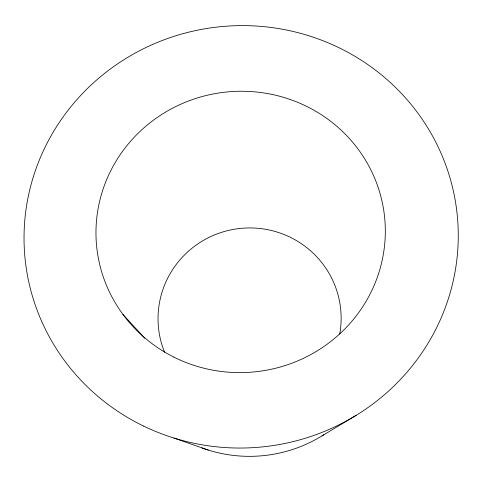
<?xml version="1.0" encoding="UTF-8"?>
<svg xmlns="http://www.w3.org/2000/svg" width="482" height="482" viewBox="0 0 482 482"><rect width="100%" height="100%" fill="white"/><g stroke="black" fill="none" stroke-linecap="round" stroke-linejoin="round"><path stroke-width="0.72" d="M321.946 435.921L356.138 415.345M174.014 438.072L208.351 450.104M122.94 314.409L144.745 338.25M323.856 434.728A137.37 135.858 -5.9 0 1 201.94 447.935M164.561 352.246A91.562 90.532 -5.9 0 1 240.199 228.432A91.562 90.532 -5.9 0 1 339.75 333.984M143.708 426.124A217.183 211.152 -5.9 0 0 457.9 223.329A217.183 211.152 -5.9 0 0 121.838 61.033A217.183 211.152 -5.9 0 0 143.708 426.124M173.912 357.132A144.714 140.63 -5.9 0 0 385.178 224.901A144.714 140.63 -5.9 0 0 162.844 113.776A144.714 140.63 -5.9 0 0 173.912 357.132"/></g></svg>
